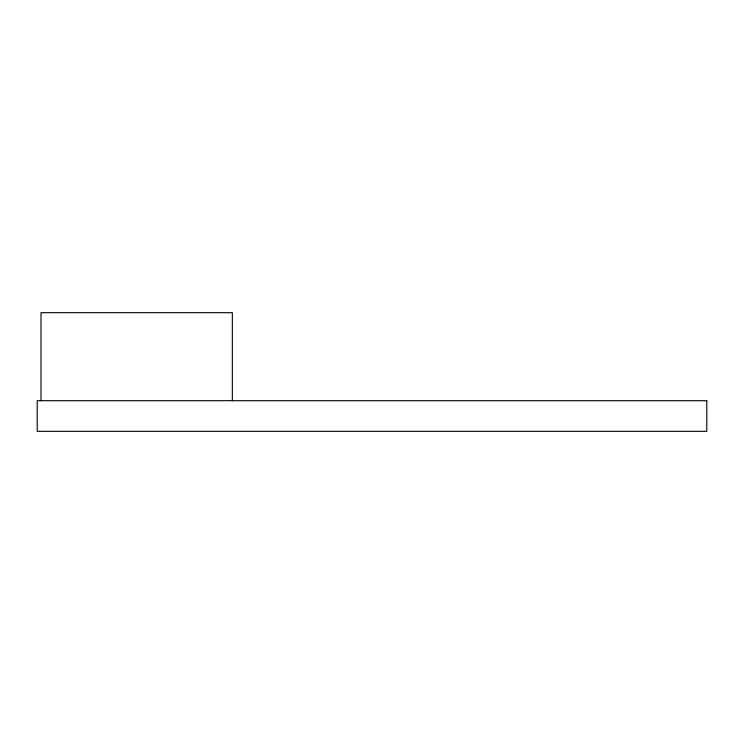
<?xml version="1.0" encoding="UTF-8"?>
<svg xmlns="http://www.w3.org/2000/svg" width="744" height="744" viewBox="0 0 744 744"><rect width="100%" height="100%" fill="white"/><g stroke="black" fill="none" stroke-linecap="round" stroke-linejoin="round"><path stroke-width="1.12" d="M232.342 400.7L232.342 312.694L41.022 312.694L41.022 400.7M706.8 400.7L37.2 400.7L37.2 431.306L706.8 431.306L706.8 400.7"/></g></svg>
